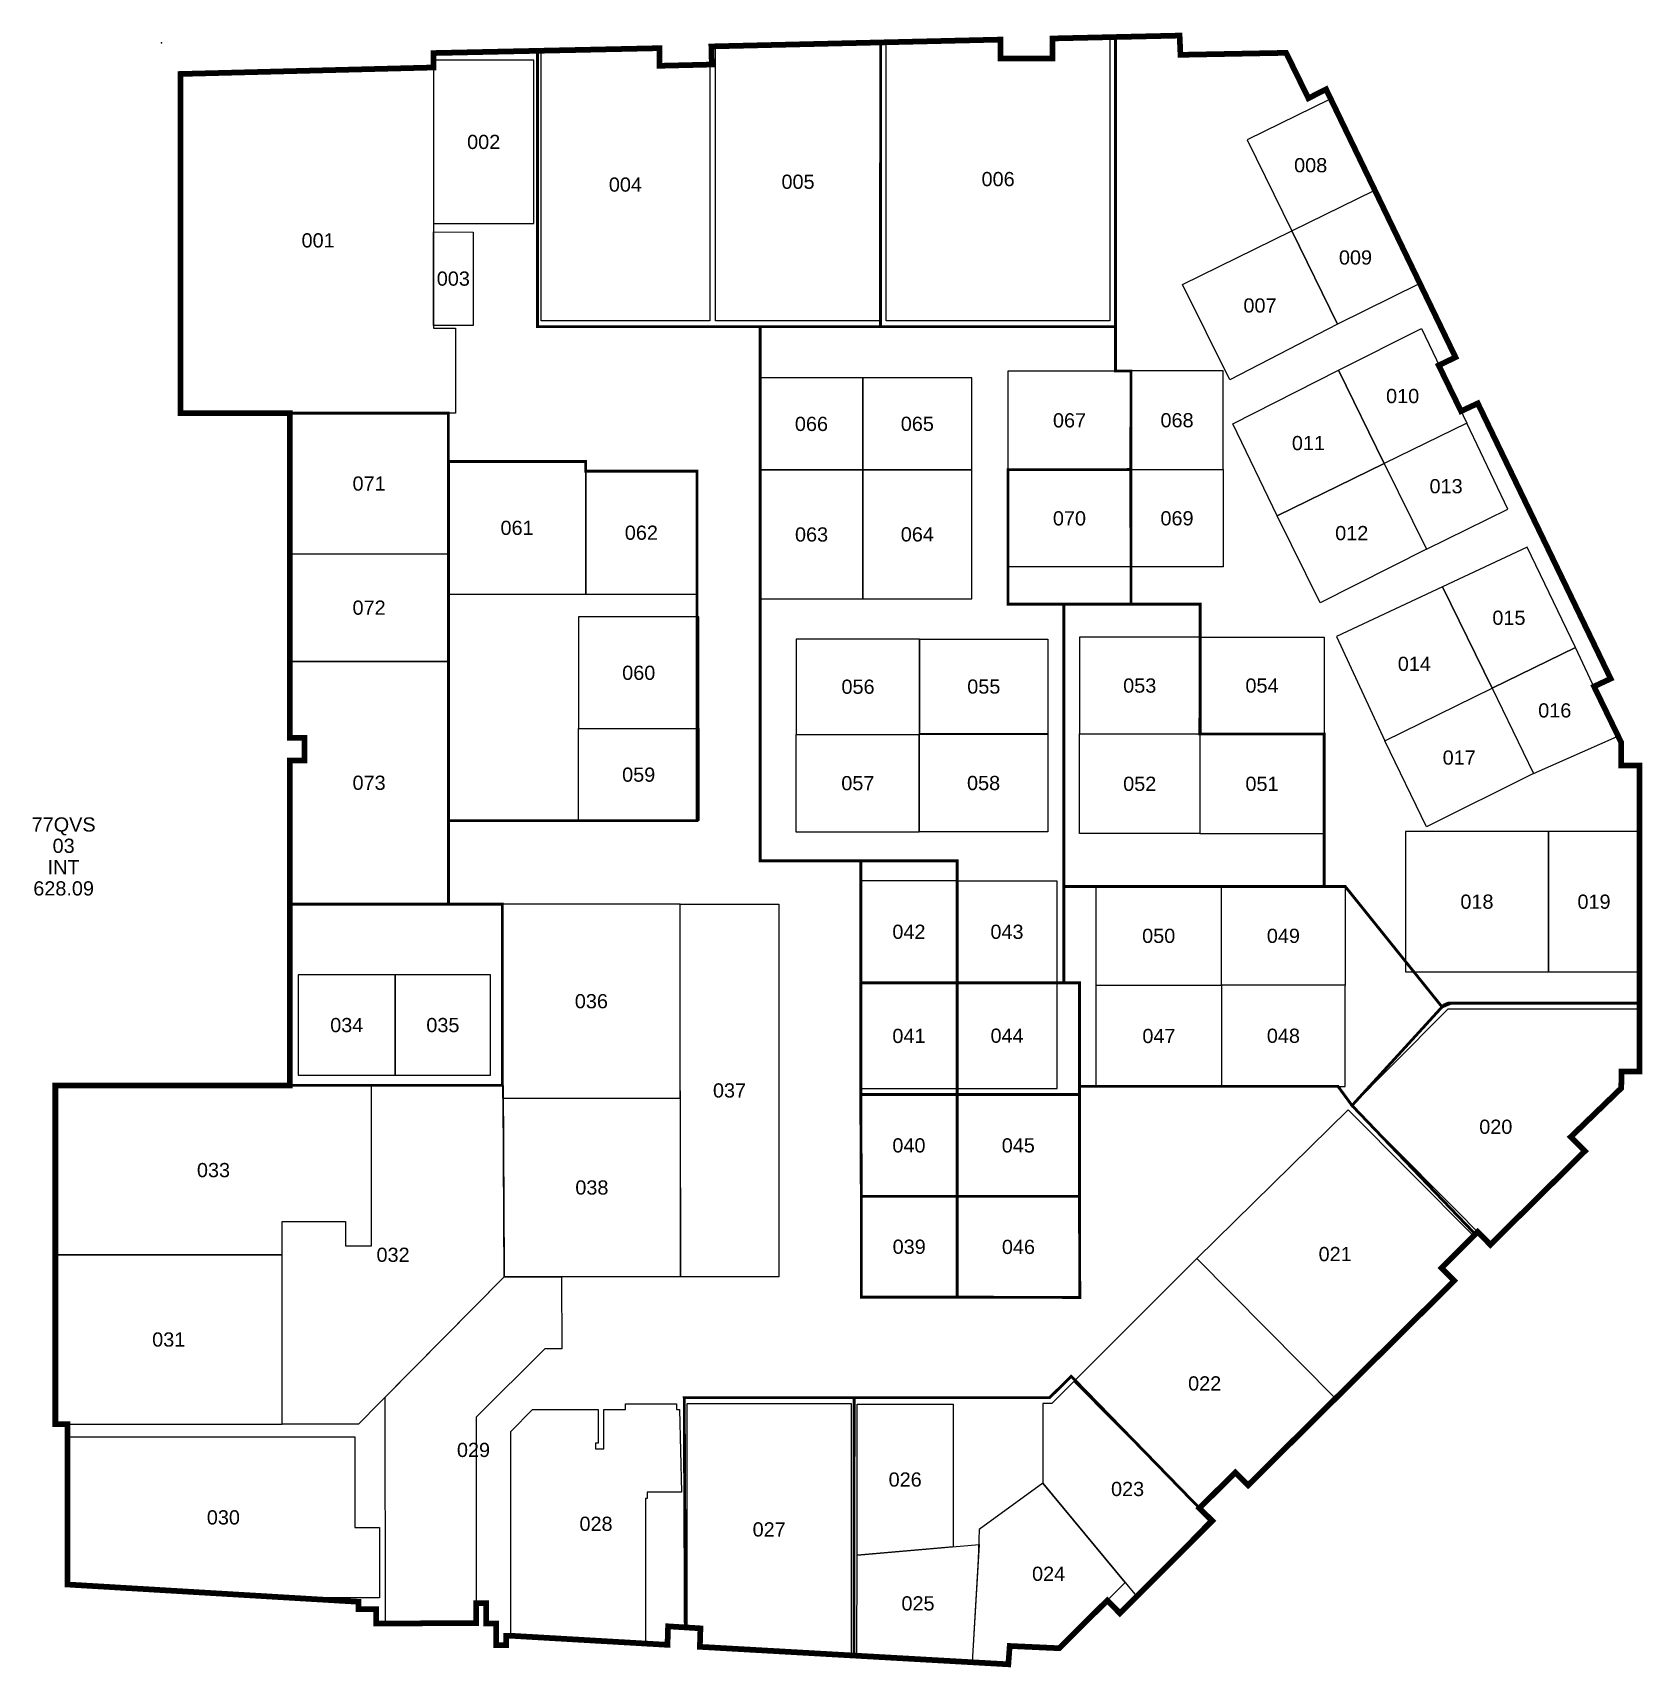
# Model space of a CAD drawing. Header units: millimetres. Extents: x 2757 to 31092, y 1824 to 30599.
import ezdxf
from ezdxf.enums import TextEntityAlignment as Align

# ---------------------------------------------------------------- set-up
doc = ezdxf.new("R2010")
doc.units = ezdxf.units.MM
for name, color, linetype in [('GP$', 213, 'Continuous'), ('GROS$', 7, 'Continuous'), ('GROS$TXT', 7, 'Continuous'), ('RM_', 5, 'Continuous'), ('RM_TXT', 7, 'Continuous')]:
    doc.layers.add(name, color=color, linetype=linetype)
doc.styles.add('MONOTXT', font='ARIAL.TTF')

# ---------------------------------------------------------------- blocks, each defined once
blk = doc.blocks.new('_AFMLGND')
blk.add_point((0, 0))

msp = doc.modelspace()

# ---------------------------------------------------------------- linework, layer by layer
at = {"layer": 'GP$', "const_width": 50}
for points in [[(21819, 25425), (21819, 30202), (21819, 30522), (21719, 30520), (20712, 30497), (20712, 30147), (19792, 30146), (19792, 30477), (17684, 30426), (17682, 25425), (21819, 25425)], [(31042, 13515), (31042, 12310), (30725, 12310), (30722, 12024), (29832, 11160), (30081, 10911), (28417, 9264), (28193, 9489), (28152, 9448), (25982, 11714), (27567, 13449), (27723, 13514), (31042, 13515)]]:
    msp.add_lwpolyline(points, dxfattribs=at)
for points in [[(21819, 30497), (21819, 25425), (21819, 25425), (21819, 24644), (22091, 24644), (22091, 20538), (23308, 20538), (23308, 18253), (25491, 18254), (25491, 15569), (25863, 15569), (27567, 13449), (27602, 13484), (27672, 13514), (27723, 13514), (31042, 13515), (31042, 17700), (30722, 17700), (30722, 18098), (30242, 19090), (30535, 19227), (28196, 24074), (27901, 23936), (27508, 24743), (27804, 24885), (25525, 29603), (25214, 29443), (24822, 30244), (22962, 30209), (22947, 30548), (21819, 30497), (21819, 30497), (21819, 30497), (21819, 30497)], [(17682, 25425), (11643, 25425), (11643, 30280), (13792, 30326), (13792, 30016), (14712, 30038), (14704, 30357), (17684, 30426), (17682, 25425)], [(21819, 25425), (21819, 24644), (22091, 24644), (22089, 22908), (19927, 22906), (19927, 20538), (20909, 20538), (20909, 13873), (19030, 13873), (19030, 16020), (15564, 16020), (15564, 25425)], [(7282, 23900), (7282, 18188), (7542, 18188), (7542, 17788), (7282, 17788), (7282, 15258), (10076, 15258), (10075, 23900)], [(14452, 22880), (14452, 16728), (10076, 16728), (10076, 23051), (12492, 23051), (12492, 22880)], [(22089, 22906), (22091, 20538), (19927, 20538), (19927, 22906)], [(23308, 20538), (23304, 18254), (25491, 18254), (25491, 15569), (20909, 15569), (20909, 20538), (23308, 20538)], [(19030, 16020), (19030, 13873), (17337, 13873), (17334, 16020)], [(20909, 15569), (25863, 15569), (27567, 13449), (25982, 11714), (25735, 12051), (21184, 12051), (21184, 13873), (20909, 13873)], [(11025, 15258), (7282, 15258), (7282, 12068), (11025, 12068)], [(19030, 13873), (19030, 11908), (17334, 11908), (17334, 13873)], [(21184, 13873), (21184, 11908), (19030, 11908), (19030, 13873)], [(19030, 11908), (19030, 10115), (17344, 10115), (17334, 11908)], [(21184, 11908), (19030, 11908), (19030, 10115), (21184, 10115)], [(19029, 10115), (19030, 8340), (17344, 8340), (17344, 10115), (19029, 10115)], [(21184, 10115), (21190, 8335), (19030, 8340), (19030, 10115)], [(21038, 6948), (23296, 4626), (23497, 4425), (21896, 2776), (21673, 3001), (20828, 2160), (19953, 2215), (19932, 1877), (17215, 2034), (17217, 6570), (20658, 6570), (21038, 6948)], [(17217, 6570), (17215, 2034), (14502, 2185), (14522, 2509), (14245, 2524), (14227, 6570), (17217, 6570)]]:
    msp.add_lwpolyline(points, close=True, dxfattribs=at)
at = {"layer": 'GROS$', "const_width": 100}
msp.add_lwpolyline([(5362, 29872), (9812, 29986), (9812, 30240), (13792, 30326), (13792, 30016), (14712, 30038), (14704, 30357), (19792, 30477), (19792, 30147), (20712, 30147), (20712, 30497), (22947, 30548), (22962, 30209), (24822, 30244), (25214, 29444), (25525, 29603), (27804, 24885), (27508, 24743), (27901, 23936), (28196, 24074), (30535, 19227), (30242, 19090), (30722, 18102), (30722, 17700), (31042, 17700), (31042, 12310), (30725, 12310), (30722, 12020), (29832, 11160), (30081, 10911), (28417, 9264), (28193, 9489), (27558, 8854), (27782, 8631), (24152, 5029), (23927, 5254), (23296, 4626), (23522, 4401), (21896, 2776), (21673, 3001), (20828, 2160), (19956, 2200), (19932, 1877), (14502, 2185), (14512, 2510), (13942, 2546), (13932, 2220), (11172, 2380), (11092, 2380), (11092, 2214), (10914, 2214), (10914, 2598), (10738, 2598), (10738, 2952), (10562, 2952), (10562, 2604), (8806, 2594), (8806, 2850), (8490, 2850), (8490, 2978), (3368, 3282), (3368, 6104), (3156, 6104), (3156, 12068), (7282, 12068), (7282, 17788), (7542, 17788), (7542, 18188), (7282, 18188), (7282, 23900), (5362, 23900)], close=True, dxfattribs=at)
at = {"layer": 'RM_'}
for points in [[(21719, 30520), (21721, 25525), (20771, 25525), (17784, 25525), (17784, 30428), (19792, 30477), (19792, 30146), (20712, 30147), (20712, 30497)], [(14675, 30038), (14675, 25525), (11706, 25525), (11706, 30281), (13792, 30326), (13792, 30016)], [(14776, 30358), (17684, 30426), (17684, 25525), (14775, 25525)], [(10198, 23900), (5362, 23900), (5362, 29872), (9812, 29986), (9812, 25400), (10202, 25400)], [(11581, 27239), (11581, 30113), (9812, 30113), (9812, 27239)], [(26370, 27818), (25586, 29423), (24138, 28713), (24924, 27109)], [(26370, 27818), (27162, 26179), (25728, 25467), (24924, 27109)], [(10512, 27089), (10512, 25447), (9812, 25447), (9812, 27092)], [(25728, 25468), (23831, 24485), (22996, 26164), (24924, 27109)], [(25745, 24657), (27206, 25390), (28001, 23728), (26549, 23016)], [(17368, 22903), (17368, 24521), (15564, 24521), (15564, 22903)], [(19292, 22906), (19292, 24521), (17368, 24521), (17368, 22906)], [(19927, 22906), (19927, 24644), (22091, 24644), (22091, 22906)], [(23712, 22909), (23712, 24644), (22091, 24644), (22091, 22909)], [(24663, 22092), (23881, 23715), (25745, 24657), (26550, 23016)], [(10075, 21424), (10075, 23900), (7282, 23900), (7305, 21424)], [(28001, 23728), (26550, 23016), (27291, 21505), (28726, 22211)], [(12492, 20714), (12492, 23051), (10075, 23051), (10075, 20714)], [(14452, 20714), (14452, 22880), (12492, 22880), (12492, 20714)], [(17368, 20630), (17368, 22903), (15568, 22903), (15568, 20630)], [(19292, 20630), (19292, 22906), (17368, 22906), (17368, 20630)], [(22089, 22906), (22089, 21195), (19927, 21195), (19927, 22906)], [(23713, 22908), (23713, 21194), (22089, 21194), (22089, 22908)], [(27291, 21505), (25422, 20563), (24663, 22092), (26550, 23016)], [(10075, 21424), (10075, 19532), (7282, 19532), (7305, 21424)], [(29916, 19776), (29066, 21542), (27573, 20846), (28449, 19058)], [(28449, 19058), (27573, 20846), (25708, 19968), (26560, 18133)], [(14482, 18348), (14483, 20314), (12368, 20314), (12368, 18348)], [(18371, 18247), (18371, 19924), (16200, 19924), (16200, 18247)], [(18375, 18254), (18375, 19925), (20625, 19925), (20625, 18254)], [(23304, 18254), (23304, 19958), (21187, 19958), (21187, 18254)], [(23304, 18254), (23304, 19958), (25491, 19958), (25491, 18254)], [(29916, 19776), (28449, 19058), (29177, 17561), (30652, 18212)], [(10075, 19532), (10076, 15258), (7282, 15258), (7282, 17788), (7542, 17788), (7542, 18188), (7282, 18188), (7282, 19532)], [(29177, 17561), (27293, 16621), (26560, 18133), (28449, 19058)], [(14482, 18348), (14481, 16728), (12368, 16728), (12368, 18348)], [(18365, 18247), (18365, 16528), (16200, 16528), (16200, 18247)], [(20629, 18253), (20629, 16529), (18364, 16529), (18364, 18253)], [(23304, 18254), (23304, 16500), (21187, 16500), (21187, 18254)], [(23304, 18254), (23304, 16500), (25491, 16500), (25491, 18254)], [(29442, 16540), (26921, 16540), (26921, 14064), (29442, 14064)], [(31042, 16540), (29442, 16540), (29442, 14064), (31042, 14064)], [(19030, 13873), (19030, 15671), (17334, 15671), (17334, 13873)], [(19030, 13873), (19030, 15671), (20787, 15671), (20787, 13873)], [(23686, 13833), (23686, 15569), (21473, 15569), (21473, 13833)], [(23686, 13833), (23686, 15569), (25863, 15569), (25863, 13833)], [(14158, 15258), (11025, 15258), (11025, 11842), (14158, 11842)], [(14160, 8700), (14158, 15258), (15890, 15258), (15890, 8700)], [(19030, 13873), (19030, 12005), (17334, 12005), (17334, 13873)], [(19030, 13873), (19030, 12013), (20790, 12013), (20790, 13873)], [(23686, 13833), (23686, 12043), (21481, 12043), (21481, 13833)], [(23686, 13833), (23686, 12051), (25863, 12051), (25863, 13833)], [(31042, 13415), (31042, 12310), (30722, 12310), (30722, 12024), (29832, 11160), (30080, 10909), (28417, 9264), (25984, 11714), (26654, 12389), (27673, 13415)], [(7148, 9086), (7148, 9672), (8262, 9672), (8262, 9242), (8724, 9242), (8724, 12068), (3156, 12068), (3156, 9086)], [(8724, 12068), (11040, 12068), (11055, 8862), (11055, 8700), (8866, 6486), (8493, 6104), (8238, 6104), (7148, 6104), (7148, 9672), (8262, 9672), (8262, 9242), (8724, 9242)], [(14158, 11842), (14160, 8700), (11055, 8700), (11041, 11842)], [(19030, 10115), (19030, 11908), (17334, 11908), (17334, 10115)], [(19030, 10115), (19030, 11908), (21184, 11908), (21184, 10115)], [(28122, 9418), (27556, 8856), (27780, 8630), (25691, 6557), (23248, 9018), (25916, 11640)], [(19030, 10115), (19030, 8340), (17344, 8340), (17344, 10115)], [(19030, 10115), (19030, 8335), (21190, 8335), (21190, 10115)], [(7148, 6104), (7148, 9086), (3156, 9086), (3156, 6104)], [(25691, 6557), (23248, 9018), (21085, 6853), (23296, 4626), (23927, 5254), (24152, 5029)], [(12069, 8700), (12073, 7432), (11770, 7432), (10562, 6226), (10562, 2604), (8966, 2602), (8960, 6581), (11056, 8700)], [(21085, 6853), (20699, 6470), (20541, 6470), (20540, 5064), (20540, 5064), (22189, 3076), (23521, 4401)], [(13543, 2243), (11172, 2380), (11172, 5974), (11558, 6360), (12712, 6360), (12712, 5770), (12662, 5770), (12662, 5670), (12812, 5670), (12812, 6360), (13193, 6360), (13193, 6460), (14093, 6460), (14093, 6360), (14143, 6360), (14177, 4905), (13577, 4905), (13577, 4795), (13543, 4795), (13543, 2243)], [(17167, 6470), (17167, 2034), (14502, 2185), (14522, 2509), (14277, 2525), (14277, 6470)], [(18961, 6459), (18961, 3947), (17272, 3801), (17272, 6459)], [(8430, 5880), (8430, 4288), (8860, 4288), (8860, 3048), (7310, 3048), (3368, 3282), (3368, 5880)], [(21989, 3316), (20540, 5064), (19419, 4251), (19398, 3725), (19293, 1913), (19932, 1877), (19953, 2215), (20828, 2161)], [(17267, 2031), (17272, 3801), (19417, 3987), (19293, 1913)]]:
    msp.add_lwpolyline(points, close=True, dxfattribs=at)
for points in [[(9139, 14012), (7433, 14012), (7433, 12248), (9139, 12248), (9139, 14012)], [(10818, 12248), (10814, 14012), (9139, 14012), (9139, 12248), (10818, 12248)]]:
    msp.add_lwpolyline(points, dxfattribs=at)

# ---------------------------------------------------------------- block references
at = {"rotation": 270}
msp.add_blockref('_AFMLGND', (5023, 30423), dxfattribs=at)

# ---------------------------------------------------------------- texts
at = {"layer": 'GROS$TXT', "style": 'MONOTXT'}
for s, p in [('77QVS', (3302, 16536)), ('03', (3302, 16161)), ('INT', (3302, 15786)), ('628.09', (3302, 15411))]:
    msp.add_text(s, height=250, dxfattribs=at).set_placement(p, align=Align.CENTER)
at = {"layer": 'RM_TXT', "style": 'MONOTXT'}
for s, p in [('002', (10696, 28551)), ('008', (25254, 28141)), ('004', (13191, 27800)), ('005', (16230, 27850)), ('006', (19752, 27897)), ('001', (7782, 26818)), ('009', (26043, 26517)), ('003', (10162, 26145)), ('007', (24362, 25672)), ('010', (26873, 24078)), ('067', (21009, 23650)), ('068', (22902, 23652)), ('066', (16466, 23587)), ('065', (18330, 23589)), ('011', (25215, 23250)), ('071', (8679, 22537)), ('013', (27638, 22491)), ('070', (21008, 21925)), ('069', (22901, 21926)), ('061', (11284, 21758)), ('062', (13472, 21672)), ('063', (16468, 21641)), ('064', (18330, 21643)), ('012', (25977, 21665)), ('072', (8679, 20353)), ('015', (28744, 20175)), ('014', (27079, 19364)), ('060', (13426, 19206)), ('056', (17286, 18961)), ('055', (19500, 18964)), ('053', (22245, 18981)), ('054', (24397, 18981)), ('016', (29551, 18544)), ('017', (27869, 17714)), ('059', (13425, 17413)), ('073', (8679, 17270)), ('057', (17283, 17263)), ('058', (19496, 17266)), ('052', (22245, 17252)), ('051', (24397, 17252)), ('018', (28181, 15177)), ('019', (30242, 15177)), ('042', (18182, 14647)), ('043', (19908, 14647)), ('050', (22579, 14576)), ('049', (24774, 14576)), ('036', (12592, 13425)), ('034', (8286, 13005)), ('035', (9978, 13005)), ('041', (18182, 12814)), ('044', (19910, 12818)), ('047', (22583, 12813)), ('048', (24774, 12817)), ('037', (15024, 11854)), ('020', (28513, 11215)), ('040', (18182, 10887)), ('045', (20107, 10887)), ('033', (5940, 10452)), ('038', (12601, 10146)), ('032', (9101, 8961)), ('039', (18187, 9103)), ('046', (20110, 9100)), ('021', (25685, 8974)), ('031', (5152, 7470)), ('022', (23388, 6697)), ('029', (10517, 5526)), ('026', (18116, 5005)), ('023', (22031, 4839)), ('030', (6114, 4339)), ('028', (12674, 4226)), ('027', (15722, 4127)), ('024', (20641, 3346)), ('025', (18342, 2825))]:
    msp.add_text(s, height=250, dxfattribs=at).set_placement(p, align=Align.CENTER)

doc.saveas('drawing.dxf')
